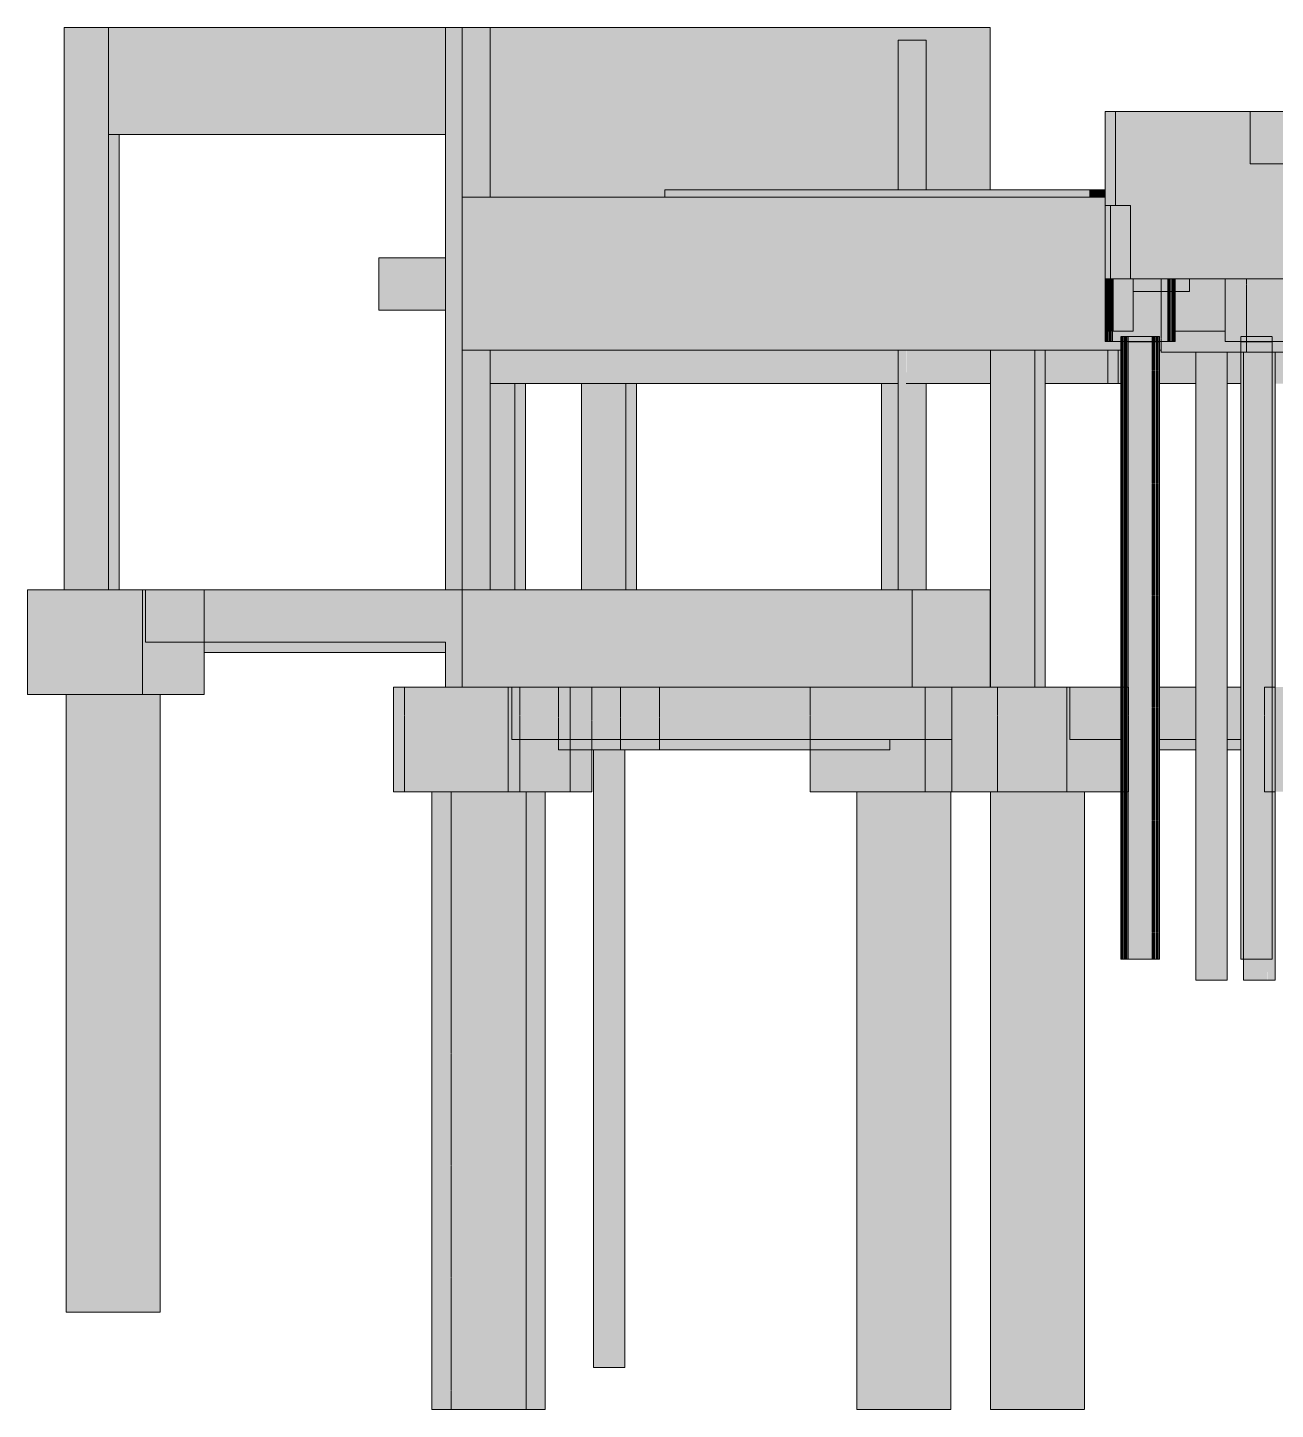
# Model space of a CAD drawing. Extents: x -2131 to 52870, y -3196 to 88043.
# Drawn here: x 33414 to 34606, y 78430 to 79750 of the extents above; entities that cross this region are included whole.
import ezdxf

# ---------------------------------------------------------------- set-up
doc = ezdxf.new("R2010")
doc.units = 0
doc.linetypes.add('Traço', pattern=[0.635, 0.3175, -0.3175])
for name, color, linetype, lineweight in [('A-FLOR', 7, 'Continuous', 25), ('S-BEAM', 7, 'Continuous', 25), ('S-COLS', 7, 'Continuous', 25), ('S-FNDN', 7, 'Continuous', 25), ('S-FNDN-HDLN', 7, 'Traço', 18)]:
    doc.layers.add(name, color=color, linetype=linetype, lineweight=lineweight)

# ---------------------------------------------------------------- blocks, each defined once
blk = doc.blocks.new('PED_BLRET-1EST_R01_2019_muro_ - 60x60x60-3843966-CT C 004 - CRT ESQ')
at = {"layer": 'S-FNDN-HDLN', "lineweight": 9}
for p, q in [((-2471.6, 79455), (-2441.6, 79455)), ((-2471.6, 79450), (-2471.6, 79455)), ((-2441.6, 79455), (-2441.6, 79450)), ((-2441.6, 79450), (-2471.6, 79450))]:
    blk.add_line(p, q, dxfattribs=at)
blk = doc.blocks.new('PED_BLRET-1EST_R01_2019_muro_ - 60x60x60-V14-CT C 004 - CRT ESQ')
at = {"layer": 'S-FNDN-HDLN', "lineweight": 9}
for p, q in [((-2472.7, 79455), (-2471.6, 79455)), ((-2472.7, 79450), (-2472.7, 79455)), ((-2442.7, 79455), (-2442.7, 79450))]:
    blk.add_line(p, q, dxfattribs=at)
blk = doc.blocks.new('PED_BLRET-1EST_R01_2019_muro_ - 60x60x60-V15-CT C 004 - CRT ESQ')
at = {"layer": 'S-FNDN-HDLN', "lineweight": 9}
for p, q in [((-2473.4, 79455), (-2472.7, 79455)), ((-2473.4, 79450), (-2473.4, 79455)), ((-2443.4, 79455), (-2443.4, 79450))]:
    blk.add_line(p, q, dxfattribs=at)
blk = doc.blocks.new('PED_BLRET-1EST_R01_2019_muro_ - 60x60x60-V16-CT C 004 - CRT ESQ')
at = {"layer": 'S-FNDN-HDLN', "lineweight": 9}
for p, q in [((-2474.9, 79455), (-2474.1, 79455)), ((-2474.9, 79450), (-2474.9, 79455)), ((-2444.9, 79455), (-2444.9, 79450))]:
    blk.add_line(p, q, dxfattribs=at)
blk = doc.blocks.new('PED_BLRET-1EST_R01_2019_muro_ - 60x60x60-V17-CT C 004 - CRT ESQ')
at = {"layer": 'S-FNDN-HDLN', "lineweight": 9}
for p, q in [((-2473.7, 79450), (-2473.7, 79455)), ((-2443.7, 79455), (-2443.7, 79450))]:
    blk.add_line(p, q, dxfattribs=at)
blk = doc.blocks.new('PED_BLRET-1EST_R01_2019_muro_ - 60x60x60-V18-CT C 004 - CRT ESQ')
at = {"layer": 'S-FNDN-HDLN', "lineweight": 9}
for p, q in [((-2476.4, 79455), (-2474.9, 79455)), ((-2476.4, 79450), (-2476.4, 79455)), ((-2446.4, 79455), (-2446.4, 79450))]:
    blk.add_line(p, q, dxfattribs=at)
blk = doc.blocks.new('PED_BLRET-1EST_R01_2019_muro_ - 60x60x60-V19-CT C 004 - CRT ESQ')
at = {"layer": 'S-FNDN-HDLN', "lineweight": 9}
for p, q in [((-2478.6, 79455), (-2477.9, 79455)), ((-2478.6, 79450), (-2478.6, 79455)), ((-2448.6, 79455), (-2448.6, 79450))]:
    blk.add_line(p, q, dxfattribs=at)

msp = doc.modelspace()

# ---------------------------------------------------------------- hatches: boundary and pattern name
at = {"layer": 'A-FLOR', "true_color": 0xc0c0c0}
msp.add_hatch(color=9, dxfattribs=at).paths.add_polyline_path([(34470.444, 79498.004), (34524.41, 79498.004), (34524.41, 79510.004), (34470.444, 79509.654), (34470.444, 79508.601)], flags=0)
at = {"layer": 'S-BEAM', "true_color": 0xff8040}
for points in [[(33813.46, 79648.004), (33813.46, 79750.004), (33491.597, 79750.004), (33491.597, 79648.004)], [(34414.494, 79588.004), (34429.147, 79588.004), (34429.147, 79595.004), (34023.024, 79595.004), (34023.024, 79588.004), (34347.942, 79588.004)], [(34439.141, 79588.004), (34443.848, 79588.004), (34443.848, 79595.004), (34429.147, 79595.004), (34429.147, 79588.004)], [(34334.194, 79410.004), (34334.194, 79442.004), (34253.696, 79442.004), (34253.696, 79410.004)]]:
    msp.add_hatch(color=11, dxfattribs=at).paths.add_polyline_path(points, flags=0)
h = msp.add_hatch(color=11, dxfattribs=at)
h.paths.add_polyline_path([(34244.549, 79410.004), (34246.171, 79410.004), (34246.171, 79442.004), (33856.173, 79442.004), (33856.173, 79410.004), (34141.157, 79410.004)], flags=0)
h.paths.add_polyline_path([(33934.371, 79588.004), (34023.024, 79588.004), (34023.024, 79595.004), (34246.171, 79595.004), (34246.171, 79738.004), (34272.804, 79738.004), (34272.804, 79595.004), (34333.968, 79595.004), (34333.968, 79750.004), (33856.173, 79750.004), (33856.173, 79588.004)], flags=0)
at = {"layer": 'S-BEAM', "true_color": 0xc0c0c0}
for points in [[(34451.335, 79580.004), (34453.546, 79580.004), (34453.546, 79670.004), (34443.848, 79670.004), (34444.235, 79580.004), (34448.904, 79580.004)], [(34968.299, 79620.004), (35178.404, 79620.37), (35178.404, 79670.004), (34582.457, 79670.004), (34582.457, 79620.004), (34916.602, 79620.004)], [(34443.665, 79460.004), (34443.972, 79510.004), (34444.235, 79510.004), (34444.411, 79510.004), (34444.981, 79510.004), (34445.156, 79510.004), (34445.726, 79510.004), (34445.902, 79510.004), (34446.472, 79510.004), (34446.472, 79460.004), (34447.393, 79460.004), (34447.699, 79510.004), (34447.962, 79510.004), (34448.138, 79510.004), (34448.708, 79510.004), (34448.904, 79580.004), (34443.66, 79580.004), (34443.66, 79460.004)], [(34463.236, 79510.004), (34467.904, 79510.004), (34467.904, 79580.004), (34448.904, 79580.004), (34449.191, 79510.004), (34462.714, 79510.004)], [(33765.78, 79480.004), (33765.78, 79530.004), (33749.7, 79530.004), (33749.7, 79480.004)], [(33765.78, 79480.004), (33813.46, 79480.004), (33813.46, 79530.004), (33765.78, 79530.004)], [(34452.145, 79460.004), (34470.444, 79460.004), (34470.207, 79510.004), (34451.444, 79510.004), (34451.444, 79460.004)], [(34510.704, 79460.004), (34558.409, 79460.004), (34558.409, 79510.004), (34524.41, 79510.004), (34524.41, 79498.004), (34510.704, 79498.004), (34510.704, 79486.359)], [(34450.654, 79460.004), (34450.704, 79460.156), (34450.33, 79460.004)], [(34451.335, 79460.004), (34451.444, 79460.139), (34451.207, 79460.004)], [(34386.631, 79410.004), (34446.242, 79410.004), (34446.242, 79442.004), (34386.631, 79442.004)], [(34446.242, 79410.004), (34456.178, 79410.004), (34456.178, 79442.004), (34446.242, 79442.004)], [(33624.193, 79163.001), (33821.662, 79163.001), (33821.662, 79213.001), (33526.825, 79213.001), (33526.825, 79163.001), (33547.464, 79163.001)], [(33829.536, 79120.001), (33829.536, 79213.001), (33821.662, 79213.001), (33821.662, 79163.001), (33813.455, 79163.001), (33813.455, 79120.001), (33821.662, 79120.001)], [(33829.536, 79120.001), (34259.487, 79120.001), (34259.487, 79213.001), (33829.536, 79213.001)], [(34297.41, 79120.001), (34333.968, 79120.001), (34333.968, 79213.001), (34259.487, 79213.001), (34259.487, 79120.001), (34294.11, 79120.001)], [(33811.814, 79153.001), (33813.455, 79153.001), (33813.455, 79163.001), (33582.989, 79163.001), (33582.989, 79153.001), (33624.193, 79153.001)], [(34037.764, 79070.001), (34297.41, 79070.001), (34297.41, 79120.001), (33876.814, 79120.001), (33876.814, 79070.001), (33934.371, 79070.001)], [(33932.492, 79060.001), (34237.983, 79060.001), (34237.983, 79070.001), (33932.492, 79070.001)]]:
    msp.add_hatch(color=9, dxfattribs=at).paths.add_polyline_path(points, flags=0)
h = msp.add_hatch(color=9, dxfattribs=at)
h.paths.add_polyline_path([(34851.461, 79450.004), (34929.809, 79450.004), (34929.809, 79460.004), (34851.461, 79460.004)], flags=0)
h.paths.add_polyline_path([(34658.12, 79450.004), (34719.787, 79450.004), (34719.787, 79460.004), (34639.036, 79460.004), (34639.036, 79450.004)], flags=0)
h.paths.add_polyline_path([(34503.665, 79510.004), (35034.55, 79510.004), (35034.55, 79540.004), (35054.298, 79540.004), (35054.298, 79588.004), (35064.097, 79588.004), (35064.097, 79620.004), (34582.457, 79620.004), (34582.457, 79670.004), (34453.546, 79670.004), (34453.546, 79580.004), (34467.904, 79580.004), (34468.191, 79510.004), (34503.031, 79510.004)], flags=0)
at = {"layer": 'S-BEAM', "true_color": 0xff8040}
h = msp.add_hatch(color=11, dxfattribs=at)
h.paths.add_polyline_path([(33829.538, 79442.004), (34458.665, 79442.004), (34458.665, 79450.004), (34443.665, 79450.004), (34443.454, 79588.004), (33829.538, 79588.004)], flags=0)
h.paths.add_polyline_path([(34639.036, 79442.004), (34709.785, 79442.004), (34709.785, 79450.004), (34639.036, 79450.004), (34639.036, 79443.876)], flags=0)
h.paths.add_polyline_path([(34851.461, 79442.004), (34921.5, 79442.004), (34921.5, 79450.004), (34851.461, 79450.004), (34851.461, 79443.876)], flags=0)
h.paths.add_polyline_path([(34497.36, 79442.004), (34497.36, 79450.004), (34495.704, 79450.004), (34495.704, 79442.004)], flags=0)
h.paths.add_polyline_path([(35123.388, 79540.004), (35163.47, 79540.004), (35163.47, 79588.004), (35054.298, 79588.004), (35054.298, 79540.004), (35109.191, 79540.004)], flags=0)
at = {"layer": 'S-BEAM', "true_color": 0xc0c0c0}
h = msp.add_hatch(color=9, dxfattribs=at)
h.paths.add_polyline_path([(34709.178, 79410.004), (34709.297, 79410.097), (34709.178, 79442.004), (34639.036, 79442.004), (34639.036, 79440.004), (34606.096, 79440.004), (34606.424, 79410.004), (34658.12, 79410.004)], flags=0)
h.paths.add_polyline_path([(34456.178, 79410.004), (34458.665, 79410.334), (34458.665, 79442.004), (34456.178, 79442.004)], flags=0)
h.paths.add_polyline_path([(34495.704, 79410.004), (34530.301, 79410.004), (34530.301, 79440.004), (34497.36, 79440.004), (34497.36, 79442.004), (34495.704, 79442.004), (34495.704, 79415.248)], flags=0)
h.paths.add_polyline_path([(34573.409, 79410.004), (34573.409, 79440.004), (34560.299, 79440.004), (34560.299, 79410.004)], flags=0)
h = msp.add_hatch(color=9, dxfattribs=at)
h.paths.add_polyline_path([(34560.299, 79070.001), (34573.409, 79070.001), (34573.409, 79120.001), (34560.299, 79120.001), (34560.299, 79090.889)], flags=0)
h.paths.add_polyline_path([(34409.961, 79070.001), (34458.665, 79070.001), (34458.665, 79120.001), (34409.961, 79120.001)], flags=0)
h.paths.add_polyline_path([(34720.724, 79070.001), (34720.724, 79120.001), (34606.096, 79120.001), (34606.424, 79070.001), (34709.817, 79070.001)], flags=0)
h.paths.add_polyline_path([(34495.704, 79070.001), (34530.301, 79070.001), (34530.301, 79120.001), (34495.704, 79120.001), (34495.704, 79090.889)], flags=0)
h = msp.add_hatch(color=9, dxfattribs=at)
h.paths.add_polyline_path([(34495.704, 79060.001), (34530.301, 79060.001), (34530.301, 79070.001), (34495.704, 79070.001)], flags=0)
h.paths.add_polyline_path([(34720.724, 79060.001), (34720.724, 79070.001), (34606.096, 79070.001), (34606.424, 79060.001), (34709.817, 79060.001)], flags=0)
h.paths.add_polyline_path([(34573.409, 79060.001), (34573.409, 79070.001), (34560.299, 79070.001), (34560.299, 79060.001)], flags=0)
at = {"layer": 'S-COLS', "true_color": 0xff8040}
for points in [[(33491.597, 79213.001), (33491.597, 79750.004), (33449.281, 79750.004), (33449.281, 79213.001)], [(33813.46, 79213.001), (33829.54, 79213.028), (33829.54, 79750.004), (33813.46, 79750.004), (33813.46, 79355.63)], [(33501.718, 79213.001), (33501.718, 79648.004), (33491.597, 79648.004), (33491.597, 79213.001)], [(34347.942, 79120.001), (34376.511, 79120.001), (34376.511, 79442.004), (34334.194, 79442.004), (34334.194, 79120.001)], [(34386.631, 79120.001), (34386.631, 79442.004), (34376.511, 79442.004), (34376.511, 79120.001)], [(33873.775, 79213.001), (33879.905, 79213.001), (33879.905, 79410.004), (33856.173, 79410.004), (33856.173, 79213.001)], [(33890.026, 79213.001), (33890.026, 79410.004), (33879.905, 79410.004), (33879.905, 79213.001), (33880.87, 79213.001)], [(33985.905, 79213.001), (33985.905, 79410.004), (33943.588, 79410.004), (33943.588, 79213.001), (33950.541, 79213.001)], [(33985.906, 79213.001), (33996.025, 79213.001), (33996.025, 79410.004), (33985.905, 79410.004), (33985.905, 79213.001)], [(34244.549, 79213.001), (34246.171, 79213.001), (34246.171, 79410.004), (34230.091, 79410.004), (34230.091, 79213.001)]]:
    msp.add_hatch(color=11, dxfattribs=at).paths.add_polyline_path(points, flags=0)
h = msp.add_hatch(color=11, dxfattribs=at)
h.paths.add_polyline_path([(33829.54, 79213.001), (33856.173, 79213.001), (33856.173, 79442.004), (33829.54, 79442.004), (33829.54, 79355.63)], flags=0)
h.paths.add_polyline_path([(33856.173, 79588.004), (33856.173, 79750.004), (33829.54, 79750.004), (33829.54, 79588.004), (33849.151, 79588.004)], flags=0)
h = msp.add_hatch(color=11, dxfattribs=at)
h.paths.add_polyline_path([(34259.487, 79213.001), (34272.804, 79213.001), (34272.804, 79410.004), (34253.696, 79410.004), (34253.611, 79442.004), (34246.171, 79442.004), (34246.171, 79213.001)], flags=0)
h.paths.add_polyline_path([(34249.798, 79595.004), (34272.804, 79595.004), (34272.804, 79738.004), (34246.171, 79738.004), (34246.171, 79595.004)], flags=0)
at = {"layer": 'S-FNDN', "true_color": 0xc0c0c0}
for points in [[(34443.665, 79450.004), (34444.411, 79450.004), (34444.235, 79510.004), (34443.665, 79510.004), (34443.665, 79460.004)], [(34445.156, 79450.004), (34444.981, 79510.004), (34444.411, 79510.004), (34444.411, 79450.004)], [(34445.156, 79450.004), (34445.902, 79450.004), (34445.726, 79510.004), (34445.156, 79510.004), (34445.156, 79452.289)], [(34445.902, 79450.004), (34447.393, 79450.004), (34447.393, 79460.004), (34446.472, 79460.004), (34446.209, 79510.004), (34445.902, 79510.004), (34445.902, 79452.289)], [(34448.138, 79450.004), (34447.962, 79510.004), (34447.393, 79510.004), (34447.393, 79450.004)], [(34448.884, 79450.004), (34448.708, 79510.004), (34448.138, 79510.004), (34448.138, 79450.004)], [(34449.598, 79450.004), (34449.191, 79510.004), (34448.884, 79510.004), (34448.884, 79450.004)], [(34450.704, 79450.004), (34450.33, 79510.004), (34449.598, 79510.004), (34449.598, 79450.004)], [(34467.904, 79450.004), (34510.704, 79450.004), (34510.704, 79498.004), (34470.444, 79498.004), (34470.444, 79460.004), (34451.207, 79460.004), (34450.944, 79510.004), (34450.704, 79510.004), (34450.704, 79450.004), (34462.714, 79450.004)], [(34578.776, 79450.004), (34618.409, 79450.004), (34618.409, 79510.004), (34558.409, 79510.004), (34558.409, 79450.004), (34569.263, 79450.004)], [(34554.728, 79440.004), (34573.409, 79440.004), (34573.409, 79450.004), (34558.409, 79450.004), (34558.409, 79460.004), (34510.704, 79460.004), (34510.704, 79450.004), (34497.36, 79450.004), (34497.36, 79440.004), (34503.031, 79440.004)], [(34603.409, 79440.004), (34639.036, 79440.004), (34639.036, 79460.004), (34618.409, 79460.004), (34618.409, 79450.004), (34603.409, 79450.004), (34603.409, 79442.004)], [(34459.176, 78860.004), (34459.411, 78860.004), (34459.176, 79450.004), (34458.665, 79450.004), (34458.665, 78860.004)], [(34459.922, 78860.004), (34460.156, 78860.004), (34459.922, 79450.004), (34459.411, 79450.004), (34459.411, 78860.004)], [(34460.667, 78860.004), (34460.902, 78860.004), (34460.667, 79450.004), (34460.156, 79450.004), (34460.156, 78860.004)], [(34461.413, 78860.004), (34462.393, 78860.004), (34462.166, 79450.004), (34460.902, 79450.004), (34460.902, 78860.004)], [(34462.904, 78860.004), (34463.138, 78860.004), (34462.904, 79450.004), (34462.393, 79450.004), (34462.393, 78860.004)], [(34463.649, 78860.004), (34463.884, 78860.004), (34463.649, 79450.004), (34463.138, 79450.004), (34463.138, 78860.004)], [(34464.395, 78860.004), (34464.598, 78860.004), (34464.395, 79450.004), (34463.884, 79450.004), (34463.884, 78860.004)], [(34465.109, 78860.004), (34465.704, 78860.004), (34465.704, 79450.004), (34464.598, 79450.004), (34464.598, 78860.004)], [(34465.704, 78860.004), (34495.704, 78860.004), (34495.704, 79450.004), (34465.704, 79450.004), (34465.704, 78870.273)], [(34530.301, 78840.004), (34552.933, 78840.004), (34552.933, 79440.004), (34530.301, 79440.004), (34530.301, 78914.396)], [(34552.933, 78840.004), (34560.299, 78840.004), (34560.299, 79440.004), (34552.933, 79440.004), (34552.933, 78914.396)], [(34573.409, 78860.004), (34603.409, 78860.004), (34603.409, 79450.004), (34573.409, 79450.004), (34573.409, 78870.273)], [(34606.096, 78840.004), (34606.096, 79440.004), (34603.409, 79440.004), (34603.409, 78860.004), (34598.729, 78860.004), (34599.015, 78840.004), (34605.624, 78840.004)], [(33417.407, 79113.001), (33523.985, 79113.001), (33523.985, 79213.001), (33414.27, 79213.001), (33414.27, 79113.001)], [(33523.985, 79113.001), (33582.989, 79113.001), (33582.989, 79163.001), (33526.825, 79163.001), (33526.825, 79213.001), (33523.985, 79213.001), (33523.985, 79153.001)], [(33451.058, 78523.001), (33533.926, 78523.001), (33533.926, 79113.001), (33451.058, 79113.001), (33451.058, 78649.656)], [(33540.837, 78523.001), (33540.837, 79113.001), (33533.926, 79113.001), (33533.926, 78523.001), (33539.706, 78523.001)], [(33873.489, 79020.001), (33873.489, 79120.001), (33763.773, 79120.001), (33763.773, 79020.001), (33830.978, 79020.001)], [(33932.492, 79020.001), (33932.492, 79070.001), (33876.814, 79070.001), (33876.814, 79120.001), (33873.489, 79120.001), (33873.489, 79020.001), (33898.525, 79020.001)], [(34307.767, 79020.001), (34407.125, 79020.001), (34407.125, 79120.001), (34297.41, 79120.001), (34297.41, 79020.001), (34300.039, 79020.001)], [(34407.125, 79020.001), (34458.665, 79020.001), (34458.665, 79070.001), (34409.961, 79070.001), (34409.961, 79120.001), (34407.125, 79120.001), (34407.125, 79060.001)], [(34237.983, 79020.001), (34271.836, 79020.001), (34271.836, 79070.001), (34237.983, 79070.001), (34237.983, 79060.001), (34161.813, 79060.001), (34161.813, 79020.001)], [(34271.836, 79020.001), (34297.41, 79020.001), (34297.41, 79070.001), (34271.836, 79070.001)], [(33932.492, 79020.001), (33953.375, 79020.001), (33953.375, 79060.001), (33932.492, 79060.001)], [(33955.18, 78470.001), (33961.817, 78470.001), (33961.817, 79060.001), (33954.817, 79060.001), (33954.817, 78470.001)], [(33961.817, 78470.001), (33984.796, 78470.001), (33984.796, 79060.001), (33961.817, 79060.001), (33961.817, 78473.162)], [(34621.887, 79020.001), (34621.887, 79060.001), (34606.096, 79060.001), (34606.424, 79020.001)], [(33800.561, 78430.001), (33883.429, 78430.001), (33883.429, 79020.001), (33800.561, 79020.001), (33800.561, 78649.656)], [(33889.209, 78430.001), (33890.34, 78430.001), (33890.34, 79020.001), (33883.429, 79020.001), (33883.429, 78430.001), (33886.884, 78430.001)], [(33897.524, 78430.001), (33901.97, 78430.001), (33901.97, 79020.001), (33890.34, 79020.001), (33890.34, 78430.001), (33892.159, 78430.001)], [(33907.645, 78430.001), (33908.72, 78430.001), (33908.72, 79020.001), (33901.97, 79020.001), (33901.97, 78430.001), (33905.374, 78430.001)], [(34207.193, 78430.001), (34227.478, 78430.001), (34227.478, 79020.001), (34206.454, 79020.001), (34206.454, 78430.001)], [(34227.478, 78430.001), (34296.441, 78430.001), (34296.246, 79020.001), (34227.478, 79020.001), (34227.478, 78649.656)], [(34412.575, 78430.001), (34417.066, 78430.001), (34417.066, 79020.001), (34334.198, 79020.001), (34334.291, 78430.001), (34407.171, 78430.001)], [(34422.846, 78430.001), (34423.977, 78430.001), (34423.977, 79020.001), (34417.066, 79020.001), (34417.066, 78430.001), (34420.521, 78430.001)], [(34588.409, 78840.004), (34598.729, 78840.004), (34598.609, 78860.004), (34576.097, 78860.004), (34576.097, 78840.004), (34587.363, 78840.004)]]:
    msp.add_hatch(color=9, dxfattribs=at).paths.add_polyline_path(points, flags=0)

# ---------------------------------------------------------------- linework, layer by layer
at = {"layer": 'A-FLOR', "lineweight": 9}
for p, q in [((34470.444, 79510.004), (34524.41, 79510.004)), ((34524.41, 79510.004), (34524.41, 79498.004)), ((34524.41, 79498.004), (34470.444, 79498.004))]:
    msp.add_line(p, q, dxfattribs=at)
at = {"layer": 'S-BEAM', "lineweight": 9}
for p, q in [((33491.597, 79750.004), (33813.46, 79750.004)), ((33491.597, 79750.004), (33491.597, 79648.004)), ((33813.46, 79648.004), (33813.46, 79750.004)), ((34333.968, 79750.004), (33856.173, 79750.004)), ((33856.173, 79750.004), (33856.173, 79588.004)), ((34333.968, 79595.004), (34333.968, 79750.004)), ((34246.171, 79738.004), (34272.804, 79738.004)), ((34246.171, 79595.004), (34246.171, 79738.004)), ((34272.804, 79738.004), (34272.804, 79595.004)), ((34453.546, 79670.004), (34443.848, 79670.004)), ((34443.848, 79580.004), (34443.848, 79670.004)), ((34453.546, 79670.004), (34582.457, 79670.004)), ((34453.546, 79670.004), (34453.546, 79580.004)), ((34582.457, 79670.004), (35178.404, 79670.004)), ((34582.457, 79670.004), (34582.457, 79620.004)), ((33491.597, 79648.004), (33813.46, 79648.004)), ((34582.457, 79620.004), (35178.404, 79620.004)), ((33829.538, 79588.004), (34443.848, 79588.004)), ((33829.538, 79588.004), (33829.538, 79442.004)), ((34023.024, 79595.004), (34429.147, 79595.004)), ((34023.024, 79595.004), (34023.024, 79588.004)), ((34429.147, 79588.004), (34429.147, 79595.004)), ((34429.147, 79595.004), (34443.848, 79595.004)), ((34429.147, 79595.004), (34429.147, 79588.004)), ((34443.66, 79460.004), (34443.66, 79580.004)), ((34443.66, 79580.004), (34448.904, 79580.004)), ((34467.904, 79580.004), (34448.904, 79580.004)), ((34448.904, 79580.004), (34448.904, 79510.004)), ((34467.904, 79510.004), (34467.904, 79580.004)), ((33749.7, 79530.004), (33765.78, 79530.004)), ((33749.7, 79480.004), (33749.7, 79530.004)), ((33765.78, 79530.004), (33813.46, 79530.004)), ((34444.235, 79510.004), (34444.235, 79460.004)), ((34444.981, 79510.004), (34444.981, 79460.004)), ((34445.726, 79510.004), (34445.726, 79460.004)), ((34446.472, 79510.004), (34446.472, 79460.004)), ((34447.962, 79510.004), (34447.962, 79460.004)), ((34448.708, 79510.004), (34448.708, 79460.004)), ((34448.821, 79510.004), (34448.821, 79460.004)), ((34448.879, 79510.004), (34448.821, 79510.004)), ((34449.454, 79460.004), (34449.454, 79510.004)), ((34450.33, 79460.004), (34450.33, 79510.004)), ((34451.207, 79510.004), (34451.444, 79510.004)), ((34451.207, 79510.004), (34451.207, 79460.004)), ((34470.444, 79510.004), (34451.444, 79510.004)), ((34451.444, 79510.004), (34451.444, 79460.004)), ((34470.444, 79460.004), (34470.444, 79510.004)), ((34524.41, 79510.004), (34558.409, 79510.004)), ((33765.78, 79480.004), (33749.7, 79480.004)), ((33765.78, 79480.004), (33813.46, 79480.004)), ((34446.472, 79460.004), (34447.393, 79460.004)), ((34448.708, 79460.004), (34448.904, 79460.004)), ((34451.207, 79460.004), (34451.444, 79460.004)), ((34451.444, 79460.004), (34470.444, 79460.004)), ((34558.409, 79460.004), (34510.704, 79460.004)), ((33829.538, 79442.004), (34458.672, 79442.004)), ((33856.173, 79442.004), (33856.173, 79410.004)), ((34246.171, 79410.004), (34246.171, 79442.004)), ((34446.242, 79442.004), (34446.242, 79410.004)), ((34456.178, 79410.004), (34456.178, 79442.004)), ((34495.704, 79442.004), (34497.419, 79442.004)), ((33856.173, 79410.004), (34246.171, 79410.004)), ((34253.611, 79410.004), (34334.194, 79410.004)), ((34386.631, 79410.004), (34446.242, 79410.004)), ((34446.242, 79410.004), (34456.178, 79410.004)), ((34456.178, 79410.004), (34458.7, 79410.004)), ((34495.704, 79410.004), (34530.328, 79410.004)), ((34560.299, 79410.004), (34573.443, 79410.004)), ((33526.825, 79213.001), (33821.662, 79213.001)), ((33526.825, 79213.001), (33526.825, 79163.001)), ((33821.662, 79213.001), (33829.536, 79213.001)), ((33829.536, 79213.001), (33829.536, 79120.001)), ((33829.54, 79213.001), (34246.171, 79213.001)), ((34246.171, 79213.001), (34259.487, 79213.001)), ((34259.487, 79120.001), (34259.487, 79213.001)), ((34259.487, 79213.001), (34272.804, 79213.001)), ((34259.487, 79213.001), (34259.487, 79120.001)), ((34272.804, 79213.001), (34333.968, 79213.001)), ((34333.968, 79120.001), (34333.968, 79213.001)), ((33526.825, 79163.001), (33813.455, 79163.001)), ((33813.455, 79120.001), (33813.455, 79163.001)), ((33582.989, 79153.001), (33813.455, 79153.001)), ((33876.814, 79120.001), (33876.814, 79070.001)), ((33876.814, 79120.001), (34297.41, 79120.001)), ((34409.961, 79120.001), (34409.961, 79070.001)), ((34409.961, 79120.001), (34458.665, 79120.001)), ((34495.704, 79120.001), (34530.301, 79120.001)), ((34560.299, 79120.001), (34573.409, 79120.001)), ((34297.41, 79070.001), (33876.814, 79070.001)), ((34237.983, 79060.001), (34237.983, 79070.001)), ((34409.961, 79070.001), (34458.665, 79070.001)), ((34495.704, 79070.001), (34530.301, 79070.001)), ((34560.299, 79070.001), (34573.409, 79070.001)), ((33932.492, 79060.001), (34237.983, 79060.001)), ((34495.704, 79060.001), (34530.301, 79060.001)), ((34560.299, 79060.001), (34573.409, 79060.001))]:
    msp.add_line(p, q, dxfattribs=at)
at = {"layer": 'S-COLS', "lineweight": 9}
for p, q in [((33449.281, 79750.004), (33449.281, 79213.001)), ((33491.597, 79750.004), (33449.281, 79750.004)), ((33491.597, 79750.004), (33491.597, 79213.001)), ((33813.46, 79213.001), (33813.46, 79750.004)), ((33829.54, 79750.004), (33813.46, 79750.004)), ((33829.54, 79750.004), (33829.54, 79213.001)), ((33856.173, 79750.004), (33829.54, 79750.004)), ((33856.173, 79750.004), (33856.173, 79588.004)), ((34246.171, 79738.004), (34246.171, 79595.004)), ((34272.804, 79738.004), (34246.171, 79738.004)), ((34272.804, 79738.004), (34272.804, 79595.004)), ((33501.718, 79648.004), (33501.718, 79213.001)), ((33856.173, 79442.004), (33856.173, 79213.001)), ((34246.171, 79442.004), (34246.171, 79213.001)), ((34334.194, 79442.004), (34334.194, 79120.001)), ((34376.511, 79442.004), (34376.511, 79120.001)), ((34386.631, 79442.004), (34386.631, 79120.001)), ((33879.905, 79213.001), (33879.905, 79410.004)), ((33890.026, 79410.004), (33890.026, 79213.001)), ((33943.588, 79213.001), (33943.588, 79410.004)), ((33985.905, 79410.004), (33985.905, 79213.001)), ((33996.025, 79410.004), (33996.025, 79213.001)), ((34230.091, 79213.001), (34230.091, 79410.004)), ((34272.804, 79410.004), (34272.804, 79213.001)), ((33856.173, 79213.001), (33829.54, 79213.001)), ((34259.487, 79213.001), (34246.171, 79213.001)), ((34272.804, 79213.001), (34259.487, 79213.001))]:
    msp.add_line(p, q, dxfattribs=at)
at = {"layer": 'S-FNDN', "lineweight": 9}
for p, q in [((34443.665, 79510.004), (34444.235, 79510.004)), ((34443.665, 79450.004), (34443.665, 79510.004)), ((34444.411, 79510.004), (34444.981, 79510.004)), ((34444.411, 79450.004), (34444.411, 79510.004)), ((34445.156, 79510.004), (34445.726, 79510.004)), ((34445.156, 79450.004), (34445.156, 79510.004)), ((34445.902, 79510.004), (34446.472, 79510.004)), ((34445.902, 79450.004), (34445.902, 79510.004)), ((34447.393, 79510.004), (34447.962, 79510.004)), ((34447.393, 79450.004), (34447.393, 79510.004)), ((34448.138, 79510.004), (34448.708, 79510.004)), ((34448.138, 79450.004), (34448.138, 79510.004)), ((34448.884, 79510.004), (34449.454, 79510.004)), ((34448.884, 79450.004), (34448.884, 79510.004)), ((34449.598, 79510.004), (34450.33, 79510.004)), ((34449.598, 79450.004), (34449.598, 79510.004)), ((34450.704, 79510.004), (34451.207, 79510.004)), ((34450.704, 79450.004), (34450.704, 79510.004)), ((34558.409, 79510.004), (34618.409, 79510.004)), ((34558.409, 79450.004), (34558.409, 79510.004)), ((34510.704, 79450.004), (34510.704, 79498.004)), ((34444.411, 79450.004), (34443.665, 79450.004)), ((34445.156, 79450.004), (34444.411, 79450.004)), ((34445.902, 79450.004), (34445.156, 79450.004)), ((34447.393, 79450.004), (34445.902, 79450.004)), ((34448.138, 79450.004), (34447.393, 79450.004)), ((34448.884, 79450.004), (34448.138, 79450.004)), ((34449.598, 79450.004), (34448.884, 79450.004)), ((34450.704, 79450.004), (34449.598, 79450.004)), ((34510.704, 79450.004), (34450.704, 79450.004)), ((34458.665, 79450.004), (34458.665, 78860.004)), ((34459.411, 79450.004), (34459.411, 78860.004)), ((34460.156, 79450.004), (34460.156, 78860.004)), ((34460.902, 79450.004), (34460.902, 78860.004)), ((34462.393, 79450.004), (34462.393, 78860.004)), ((34463.138, 79450.004), (34463.138, 78860.004)), ((34463.884, 79450.004), (34463.884, 78860.004)), ((34464.598, 79450.004), (34464.598, 78860.004)), ((34465.704, 79449.999), (34465.704, 78860.004)), ((34495.704, 78860.004), (34495.704, 79449.999)), ((34497.36, 79440.004), (34497.36, 79450.004)), ((34573.417, 79440.004), (34497.36, 79440.004)), ((34530.3, 79440.004), (34530.3, 78840.004)), ((34618.409, 79450.004), (34558.409, 79450.004)), ((34560.3, 78840.004), (34560.3, 79440.004)), ((34573.409, 79449.999), (34573.409, 78860.004)), ((34603.409, 78860.004), (34603.409, 79449.999)), ((34639.036, 79440.004), (34603.409, 79440.004)), ((34606.097, 78840.004), (34606.097, 79440.004)), ((33414.27, 79213.001), (33523.985, 79213.001)), ((33414.27, 79213.001), (33414.27, 79113.001)), ((33523.985, 79213.001), (33526.825, 79213.001)), ((33523.985, 79113.001), (33523.985, 79213.001)), ((33582.989, 79113.001), (33582.989, 79163.001)), ((33523.985, 79113.001), (33414.27, 79113.001)), ((33450.948, 79113.001), (33450.948, 78523.001)), ((33582.989, 79113.001), (33523.985, 79113.001)), ((33540.948, 78523.001), (33540.948, 79113.001)), ((33763.773, 79120.001), (33873.489, 79120.001)), ((33763.773, 79120.001), (33763.773, 79020.001)), ((33873.489, 79120.001), (33876.814, 79120.001)), ((33873.489, 79020.001), (33873.489, 79120.001)), ((34297.41, 79120.001), (34407.125, 79120.001)), ((34297.41, 79120.001), (34297.41, 79020.001)), ((34407.125, 79120.001), (34409.961, 79120.001)), ((34407.125, 79020.001), (34407.125, 79120.001)), ((33932.492, 79020.001), (33932.492, 79070.001)), ((34271.836, 79020.001), (34271.836, 79070.001)), ((33953.375, 79060.001), (33953.375, 79020.001)), ((33954.807, 79060.001), (33954.807, 78470.001)), ((33984.807, 78470.001), (33984.807, 79060.001)), ((34161.813, 79020.001), (34161.813, 79060.001)), ((33873.489, 79020.001), (33763.773, 79020.001)), ((33800.451, 79020.001), (33800.451, 78430.001)), ((33932.492, 79020.001), (33873.489, 79020.001)), ((33890.451, 78430.001), (33890.451, 79020.001)), ((33908.807, 78430.001), (33908.807, 79020.001)), ((33953.375, 79020.001), (33932.492, 79020.001)), ((34271.836, 79020.001), (34161.813, 79020.001)), ((34206.447, 79020.001), (34206.447, 78430.001)), ((34297.41, 79020.001), (34271.836, 79020.001)), ((34296.447, 78430.001), (34296.447, 79020.001)), ((34407.125, 79020.001), (34297.41, 79020.001)), ((34334.087, 79020.001), (34334.087, 78430.001)), ((34458.665, 79020.001), (34407.125, 79020.001)), ((34424.087, 78430.001), (34424.087, 79020.001)), ((34459.176, 78860.004), (34458.665, 78860.004)), ((34459.922, 78860.004), (34459.411, 78860.004)), ((34460.667, 78860.004), (34460.156, 78860.004)), ((34462.286, 78860.004), (34460.902, 78860.004)), ((34462.904, 78860.004), (34462.393, 78860.004)), ((34463.649, 78860.004), (34463.138, 78860.004)), ((34464.395, 78860.004), (34463.884, 78860.004)), ((34465.59, 78860.004), (34464.598, 78860.004)), ((34495.704, 78860.004), (34465.704, 78860.004)), ((34603.409, 78860.004), (34573.409, 78860.004)), ((34576.097, 78860.004), (34576.097, 78840.004)), ((34552.933, 78840.004), (34530.301, 78840.004)), ((34560.3, 78840.004), (34552.933, 78840.004)), ((34598.729, 78840.004), (34576.097, 78840.004)), ((34606.097, 78840.004), (34598.729, 78840.004)), ((33533.926, 78523.001), (33451.058, 78523.001)), ((33540.744, 78523.001), (33533.926, 78523.001)), ((33961.817, 78470.001), (33954.817, 78470.001)), ((33984.807, 78470.001), (33961.817, 78470.001)), ((33883.429, 78430.001), (33800.561, 78430.001)), ((33890.247, 78430.001), (33883.429, 78430.001)), ((33901.97, 78430.001), (33890.521, 78430.001)), ((33908.807, 78430.001), (33901.97, 78430.001)), ((34227.478, 78430.001), (34206.447, 78430.001)), ((34296.441, 78430.001), (34227.478, 78430.001)), ((34417.066, 78430.001), (34334.198, 78430.001)), ((34423.884, 78430.001), (34417.066, 78430.001))]:
    msp.add_line(p, q, dxfattribs=at)
at = {"layer": 'S-FNDN-HDLN', "lineweight": 9}
for p, q in [((34444.235, 79510.004), (34444.406, 79510.004)), ((34444.981, 79510.004), (34445.151, 79510.004)), ((34445.726, 79510.004), (34445.897, 79510.004)), ((34446.472, 79510.004), (34447.388, 79510.004)), ((34447.962, 79510.004), (34448.133, 79510.004)), ((34448.599, 79460.004), (34448.599, 79510.004)), ((34448.708, 79510.004), (34448.821, 79510.004)), ((34449.454, 79510.004), (34449.593, 79510.004)), ((34450.33, 79510.004), (34450.699, 79510.004)), ((34497.36, 79450.009), (34497.36, 79510.004)), ((34503.665, 79450.004), (34503.665, 79510.004)), ((34504.411, 79450.004), (34504.411, 79510.004)), ((34505.156, 79450.004), (34505.156, 79510.004)), ((34505.902, 79450.004), (34505.902, 79510.004)), ((34507.393, 79450.004), (34507.393, 79510.004)), ((34508.138, 79450.004), (34508.138, 79510.004)), ((34508.599, 79450.004), (34508.599, 79510.004)), ((34508.884, 79450.004), (34508.884, 79510.004)), ((34509.598, 79450.004), (34509.598, 79510.004)), ((34510.704, 79498.009), (34510.704, 79510.004)), ((34578.776, 79440.004), (34578.776, 79510.004)), ((34448.599, 79450.004), (34448.599, 79460.004)), ((34463.599, 79449.999), (34463.599, 78860.004)), ((34488.665, 78860.004), (34488.665, 79449.999)), ((34489.411, 78860.004), (34489.411, 79449.999)), ((34490.156, 78860.004), (34490.156, 79449.999)), ((34490.902, 78860.004), (34490.902, 79449.999)), ((34492.393, 78860.004), (34492.393, 79449.999)), ((34493.138, 78860.004), (34493.138, 79449.999)), ((34493.599, 78860.004), (34493.599, 79449.999)), ((34493.884, 78860.004), (34493.884, 79449.999)), ((34494.598, 78860.004), (34494.598, 79449.999)), ((34578.776, 79440.004), (34573.42, 79440.004)), ((34576.097, 79440.004), (34576.097, 78860.009)), ((34603.405, 79440.004), (34578.776, 79440.004)), ((33582.989, 79163.006), (33582.989, 79213.001)), ((33774.24, 79020.001), (33774.24, 79120.001)), ((33884.486, 79020.001), (33884.486, 79120.001)), ((33921.542, 79060.001), (33921.542, 79120.001)), ((33932.492, 79070.006), (33932.492, 79120.001)), ((33953.375, 79120.001), (33953.375, 79060.006)), ((33980.785, 79060.001), (33980.785, 79120.001)), ((34018.071, 79060.001), (34018.071, 79120.001)), ((34161.813, 79060.006), (34161.813, 79120.001)), ((34271.836, 79070.006), (34271.836, 79120.001)), ((34341.082, 79020.001), (34341.082, 79120.001)), ((34458.67, 79120.001), (34466.129, 79120.001)), ((34466.129, 79020.001), (34466.129, 79120.001)), ((34596.175, 79120.001), (34606.42, 79120.001)), ((34596.175, 79020.001), (34596.175, 79120.001)), ((33932.49, 79060.001), (33921.542, 79060.001)), ((33818.807, 79020.001), (33818.807, 78430.001)), ((34466.129, 79020.001), (34458.668, 79020.001)), ((34606.42, 79020.001), (34596.175, 79020.001)), ((34459.347, 78860.004), (34459.176, 78860.004)), ((34460.092, 78860.004), (34459.922, 78860.004)), ((34460.838, 78860.004), (34460.667, 78860.004)), ((34463.074, 78860.004), (34462.904, 78860.004)), ((34463.82, 78860.004), (34463.649, 78860.004)), ((34464.541, 78860.004), (34464.395, 78860.004)), ((33984.807, 78470.001), (33984.796, 78470.001)), ((34206.454, 78430.001), (34206.447, 78430.001))]:
    msp.add_line(p, q, dxfattribs=at)

# ---------------------------------------------------------------- block references
at = {"layer": 'S-FNDN', "linetype": 'Traço', "lineweight": 9}
for name, p in [('PED_BLRET-1EST_R01_2019_muro_ - 60x60x60-V19-CT C 004 - CRT ESQ', (36937.269, 0)), ('PED_BLRET-1EST_R01_2019_muro_ - 60x60x60-V16-CT C 004 - CRT ESQ', (36934.287, 0)), ('PED_BLRET-1EST_R01_2019_muro_ - 60x60x60-V16-CT C 004 - CRT ESQ', (36935.033, 0)), ('PED_BLRET-1EST_R01_2019_muro_ - 60x60x60-V18-CT C 004 - CRT ESQ', (36937.269, 0)), ('PED_BLRET-1EST_R01_2019_muro_ - 60x60x60-V16-CT C 004 - CRT ESQ', (36937.269, 0)), ('PED_BLRET-1EST_R01_2019_muro_ - 60x60x60-V16-CT C 004 - CRT ESQ', (36938.015, 0)), ('PED_BLRET-1EST_R01_2019_muro_ - 60x60x60-V17-CT C 004 - CRT ESQ', (36937.269, 0)), ('PED_BLRET-1EST_R01_2019_muro_ - 60x60x60-V15-CT C 004 - CRT ESQ', (36937.269, 0)), ('PED_BLRET-1EST_R01_2019_muro_ - 60x60x60-V14-CT C 004 - CRT ESQ', (36937.269, 0)), ('PED_BLRET-1EST_R01_2019_muro_ - 60x60x60-3843966-CT C 004 - CRT ESQ', (36937.269, 0)), ('PED_BLRET-1EST_R01_2019_muro_ - 60x60x60-3843966-CT C 004 - CRT ESQ', (37044.974, 0))]:
    msp.add_blockref(name, p, dxfattribs=at)

doc.saveas('drawing.dxf')
